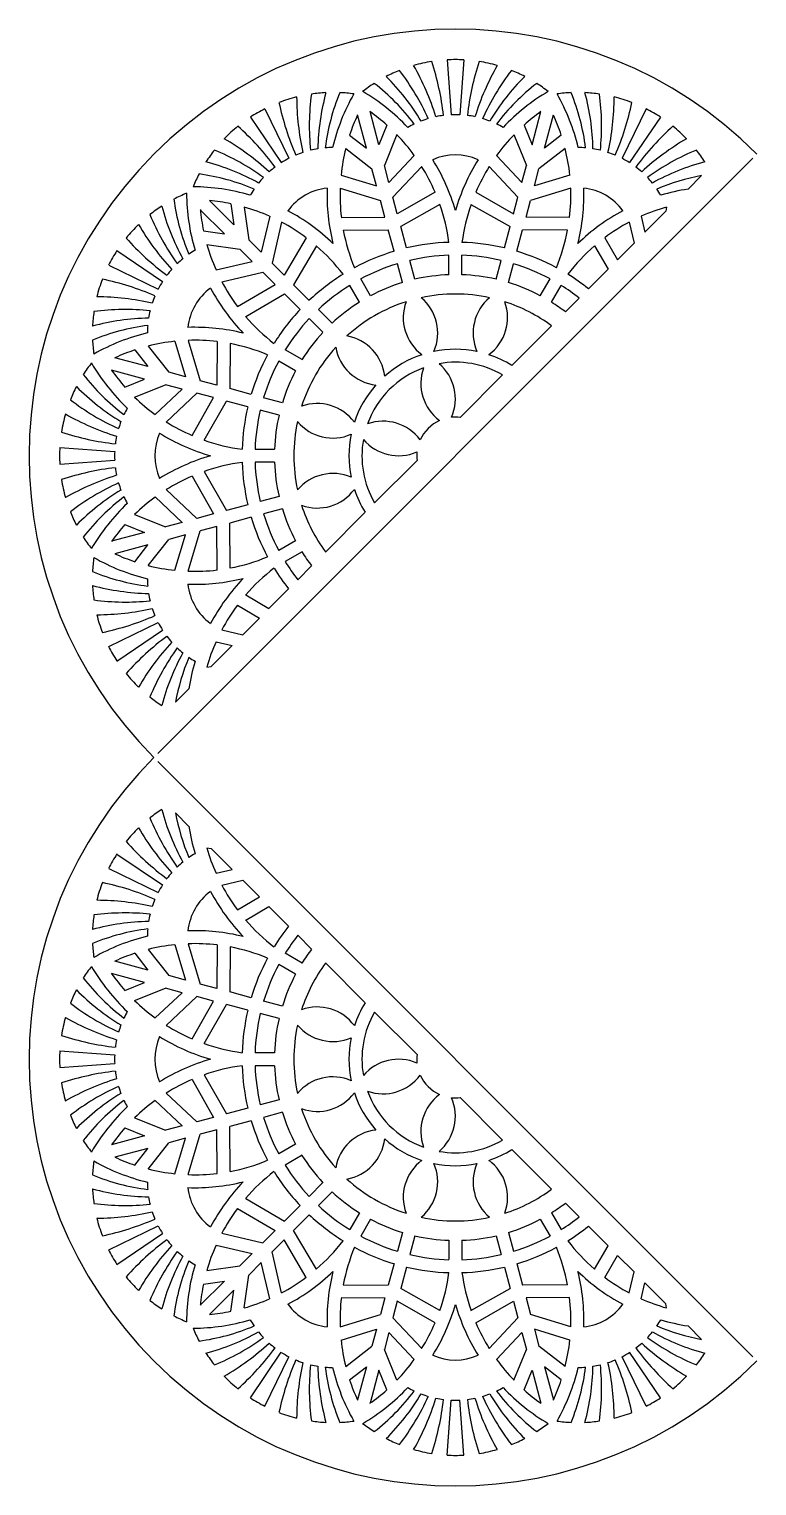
# Model space of a CAD drawing. Extents: x 62 to 305, y -4 to 240.
# Drawn here: x 61.6 to 183.5, y -3.6 to 240 of the extents above; entities that cross this region are included whole.
import ezdxf

# ---------------------------------------------------------------- set-up
doc = ezdxf.new("R2010")
doc.units = 0
doc.layers.get('0').update_dxf_attribs({"linetype": 'CONTINUOUS'})

msp = doc.modelspace()

# ---------------------------------------------------------------- linework, layer by layer
for p, q in [((131.6, 234.85), (132.27, 225.66)), ((134.39, 234.85), (133.73, 225.66)), ((101.1, 226.67), (105.11, 218.39)), ((164.9, 226.67), (160.88, 218.39)), ((98.68, 225.28), (103.85, 217.66)), ((118.09, 220.09), (116.61, 225.63)), ((120.18, 220.65), (118.7, 226.19)), ((145.82, 220.65), (147.3, 226.19)), ((147.91, 220.09), (149.39, 225.63)), ((167.32, 225.28), (162.15, 217.66)), ((115.29, 222.28), (118.09, 220.09)), ((121.52, 223.95), (120.18, 220.65)), ((123.2, 222.34), (121.11, 217.18)), ((142.8, 222.34), (144.89, 217.18)), ((144.48, 223.95), (145.82, 220.65)), ((150.71, 222.28), (147.91, 220.09)), ((114.64, 220.04), (119.02, 216.62)), ((151.36, 220.04), (146.98, 216.62)), ((83.21, 118.84), (182.78, 218.41)), ((121.87, 214.35), (121.11, 217.18)), ((126.1, 218.87), (121.87, 214.35)), ((127.35, 217.03), (122.53, 211.89)), ((138.65, 217.03), (143.47, 211.89)), ((139.89, 218.87), (144.13, 214.35)), ((144.13, 214.35), (144.89, 217.18)), ((113.85, 215.59), (119.78, 213.79)), ((119.78, 213.79), (119.02, 216.62)), ((146.22, 213.79), (146.98, 216.62)), ((152.15, 215.59), (146.22, 213.79)), ((171.95, 213.23), (174.21, 215.49)), ((113.69, 213.38), (120.44, 211.33)), ((129.6, 212.72), (123.27, 209.12)), ((136.4, 212.72), (142.73, 209.12)), ((152.3, 213.38), (145.56, 211.33)), ((94.36, 205.74), (90.3, 209.79)), ((95.89, 207.27), (91.83, 211.32)), ((95.39, 210.79), (95.89, 207.27)), ((97.66, 210.24), (98.43, 204.73)), ((121.18, 208.56), (120.44, 211.33)), ((123.27, 209.12), (122.53, 211.89)), ((130.4, 210.68), (123.85, 206.96)), ((135.6, 210.68), (142.15, 206.96)), ((142.73, 209.12), (143.47, 211.89)), ((144.82, 208.56), (145.56, 211.33)), ((164.72, 206.01), (168.24, 209.53)), ((168.34, 210.24), (168.24, 209.53)), ((101.91, 208.7), (100.5, 202.66)), ((103.9, 207.72), (102.3, 200.86)), ((113.9, 208.51), (121.18, 208.56)), ((152.1, 208.51), (144.82, 208.56)), ((162.1, 207.72), (162.92, 204.2)), ((164.09, 208.7), (164.72, 206.01)), ((90.83, 206.23), (94.36, 205.74)), ((100.5, 202.66), (98.43, 204.73)), ((108.02, 205.11), (104.33, 198.83)), ((114.23, 206.35), (121.76, 206.4)), ((122.72, 202.83), (121.76, 206.4)), ((124.81, 203.39), (123.85, 206.96)), ((141.19, 203.39), (142.15, 206.96)), ((143.28, 202.83), (144.24, 206.4)), ((151.77, 206.35), (144.24, 206.4)), ((157.98, 205.11), (160.14, 201.43)), ((76.35, 202.95), (83.97, 197.78)), ((91.39, 203.97), (96.9, 203.2)), ((98.97, 201.13), (96.9, 203.2)), ((109.72, 203.74), (105.91, 197.25)), ((156.28, 203.74), (158.56, 199.85)), ((160.14, 201.43), (162.92, 204.2)), ((74.96, 200.53), (83.24, 196.52)), ((92.93, 199.72), (98.97, 201.13)), ((104.33, 198.83), (102.3, 200.86)), ((124.12, 197.6), (123.28, 200.74)), ((126.21, 198.16), (125.37, 201.3)), ((131.92, 198.91), (131.92, 202.16)), ((134.08, 198.91), (134.08, 202.16)), ((139.79, 198.16), (140.63, 201.3)), ((141.88, 197.6), (142.72, 200.74)), ((155.26, 196.55), (158.56, 199.85)), ((93.91, 197.73), (100.77, 199.33)), ((102.8, 197.3), (100.77, 199.33)), ((118.8, 195.39), (117.17, 198.21)), ((147.2, 195.39), (148.83, 198.21)), ((96.52, 193.61), (102.8, 197.3)), ((97.89, 191.91), (104.38, 195.72)), ((106.99, 193.1), (104.38, 195.72)), ((108.53, 194.63), (105.91, 197.25)), ((116.92, 194.31), (115.3, 197.13)), ((149.08, 194.31), (150.7, 197.13)), ((151.41, 192.7), (153.72, 195.01)), ((112.35, 190.81), (110.06, 193.1)), ((110.82, 189.28), (108.53, 191.57)), ((142.45, 183.73), (149.09, 190.38)), ((86.04, 187.78), (87.84, 181.85)), ((88.25, 187.94), (90.3, 181.19)), ((93.12, 187.73), (93.07, 180.45)), ((79.35, 186.34), (81.54, 183.54)), ((81.59, 186.99), (85.01, 182.61)), ((95.28, 187.4), (95.23, 179.87)), ((107.32, 184.71), (104.5, 186.33)), ((80.98, 181.45), (75.44, 182.93)), ((81.54, 183.54), (76, 185.02)), ((106.23, 182.83), (103.42, 184.46)), ((77.68, 180.11), (80.98, 181.45)), ((79.29, 178.43), (84.45, 180.52)), ((87.28, 179.76), (84.45, 180.52)), ((87.84, 181.85), (85.01, 182.61)), ((93.07, 180.45), (90.3, 181.19)), ((133.77, 175.05), (140.87, 182.16)), ((82.75, 175.52), (87.28, 179.76)), ((84.6, 174.28), (89.74, 179.1)), ((88.91, 172.03), (92.51, 178.36)), ((92.51, 178.36), (89.74, 179.1)), ((98.8, 178.91), (95.23, 179.87)), ((104.03, 177.51), (100.89, 178.35)), ((90.95, 171.23), (94.67, 177.78)), ((98.24, 176.82), (94.67, 177.78)), ((103.47, 175.42), (100.33, 176.26)), ((66.78, 170.03), (75.97, 169.36)), ((102.72, 169.71), (99.47, 169.71)), ((66.78, 167.23), (75.97, 167.9)), ((90.95, 166.03), (94.67, 159.48)), ((102.72, 167.55), (99.47, 167.55)), ((119.47, 160.76), (126.58, 167.86)), ((88.91, 165.23), (92.51, 158.9)), ((82.75, 161.74), (87.28, 157.5)), ((84.6, 162.98), (89.74, 158.16)), ((103.47, 161.84), (100.33, 161)), ((79.29, 158.83), (84.45, 156.74)), ((92.51, 158.9), (89.74, 158.16)), ((98.24, 160.44), (94.67, 159.48)), ((104.03, 159.75), (100.89, 158.91)), ((111.25, 152.54), (117.89, 159.18)), ((77.68, 157.15), (80.98, 155.81)), ((87.28, 157.5), (84.45, 156.74)), ((88.25, 149.32), (90.3, 156.07)), ((93.07, 156.81), (90.3, 156.07)), ((93.12, 149.53), (93.07, 156.81)), ((98.8, 158.35), (95.23, 157.39)), ((95.28, 149.86), (95.23, 157.39)), ((80.98, 155.81), (75.44, 154.33)), ((81.54, 153.72), (76, 152.24)), ((79.35, 150.92), (81.54, 153.72)), ((81.59, 150.27), (85.01, 154.65)), ((87.84, 155.41), (85.01, 154.65)), ((86.04, 149.48), (87.84, 155.41)), ((106.23, 154.43), (103.42, 152.8)), ((107.32, 152.55), (104.5, 150.93)), ((106.62, 147.91), (108.93, 150.22)), ((101.78, 143.07), (105.08, 146.37)), ((97.89, 145.35), (101.78, 143.07)), ((96.52, 143.65), (100.2, 141.49)), ((97.43, 138.71), (100.2, 141.49)), ((74.96, 136.73), (83.24, 140.74)), ((76.35, 134.31), (83.97, 139.48)), ((93.91, 139.53), (97.43, 138.71)), ((92.1, 133.39), (95.62, 136.91)), ((92.93, 137.54), (95.62, 136.91)), ((91.39, 133.29), (92.1, 133.39)), ((86.13, 127.42), (88.4, 129.68)), ((83.21, 117.5), (182.78, 17.93)), ((86.13, 108.92), (88.4, 106.66)), ((91.39, 103.06), (92.1, 102.96)), ((92.1, 102.96), (95.62, 99.43)), ((76.35, 102.03), (83.97, 96.86)), ((74.96, 99.61), (83.24, 95.6)), ((92.93, 98.81), (95.62, 99.43)), ((93.91, 96.81), (97.43, 97.63)), ((97.43, 97.63), (100.2, 94.86)), ((96.52, 92.7), (100.2, 94.86)), ((97.89, 90.99), (101.78, 93.28)), ((101.78, 93.28), (105.08, 89.98)), ((106.62, 88.44), (108.93, 86.12)), ((79.35, 85.43), (81.54, 82.62)), ((81.59, 86.08), (85.01, 81.69)), ((86.04, 86.87), (87.84, 80.94)), ((88.25, 87.02), (90.3, 80.28)), ((93.12, 86.82), (93.07, 79.53)), ((95.28, 86.48), (95.23, 78.96)), ((107.32, 83.79), (104.5, 85.42)), ((81.54, 82.62), (76, 84.11)), ((106.23, 81.92), (103.42, 83.54)), ((111.25, 83.81), (117.89, 77.16)), ((80.98, 80.53), (75.44, 82.02)), ((77.68, 79.2), (80.98, 80.53)), ((87.84, 80.94), (85.01, 81.69)), ((79.29, 77.52), (84.45, 79.6)), ((82.75, 74.61), (87.28, 78.84)), ((87.28, 78.84), (84.45, 79.6)), ((84.6, 73.37), (89.74, 78.19)), ((92.51, 77.44), (89.74, 78.19)), ((93.07, 79.53), (90.3, 80.28)), ((98.8, 78), (95.23, 78.96)), ((88.91, 71.11), (92.51, 77.44)), ((90.95, 70.32), (94.67, 76.86)), ((98.24, 75.91), (94.67, 76.86)), ((104.03, 76.6), (100.89, 77.44)), ((119.47, 75.59), (126.58, 68.48)), ((103.47, 74.51), (100.33, 75.35)), ((66.78, 69.11), (75.97, 68.44)), ((102.72, 68.8), (99.47, 68.8)), ((66.78, 66.32), (75.97, 66.99)), ((102.72, 66.63), (99.47, 66.63)), ((88.91, 64.32), (92.51, 57.99)), ((90.95, 65.11), (94.67, 58.56)), ((84.6, 62.06), (89.74, 57.24)), ((103.47, 60.92), (100.33, 60.08)), ((133.77, 61.29), (140.87, 54.19)), ((82.75, 60.82), (87.28, 56.58)), ((98.24, 59.52), (94.67, 58.56)), ((104.03, 58.83), (100.89, 57.99)), ((77.68, 56.23), (80.98, 54.9)), ((79.29, 57.91), (84.45, 55.82)), ((87.28, 56.58), (84.45, 55.82)), ((92.51, 57.99), (89.74, 57.24)), ((98.8, 57.43), (95.23, 56.47)), ((95.28, 48.95), (95.23, 56.47)), ((80.98, 54.9), (75.44, 53.41)), ((81.59, 49.35), (85.01, 53.73)), ((87.84, 54.49), (85.01, 53.73)), ((86.04, 48.56), (87.84, 54.49)), ((88.25, 48.41), (90.3, 55.15)), ((93.07, 55.89), (90.3, 55.15)), ((93.12, 48.61), (93.07, 55.89)), ((81.54, 52.8), (76, 51.32)), ((79.35, 50), (81.54, 52.8)), ((106.23, 53.51), (103.42, 51.89)), ((107.32, 51.64), (104.5, 50.01)), ((142.45, 52.61), (149.09, 45.97)), ((110.82, 47.07), (108.53, 44.77)), ((97.89, 44.44), (104.38, 40.62)), ((112.35, 45.54), (110.06, 43.24)), ((96.52, 42.73), (102.8, 39.04)), ((106.99, 43.24), (104.38, 40.62)), ((108.53, 41.71), (105.91, 39.09)), ((116.92, 42.03), (115.3, 39.22)), ((149.08, 42.03), (150.7, 39.22)), ((151.41, 43.65), (153.72, 41.33)), ((74.96, 35.81), (83.24, 39.83)), ((102.8, 39.04), (100.77, 37.02)), ((109.72, 32.6), (105.91, 39.09)), ((118.8, 40.95), (117.17, 38.14)), ((147.2, 40.95), (148.83, 38.14)), ((155.26, 39.79), (158.56, 36.49)), ((76.35, 33.4), (83.97, 38.57)), ((92.93, 36.62), (98.97, 35.22)), ((93.91, 38.62), (100.77, 37.02)), ((104.33, 37.51), (102.3, 35.49)), ((108.02, 31.23), (104.33, 37.51)), ((124.12, 38.75), (123.28, 35.61)), ((126.21, 38.19), (125.37, 35.05)), ((131.92, 37.43), (131.92, 34.19)), ((134.08, 37.43), (134.08, 34.19)), ((139.79, 38.19), (140.63, 35.05)), ((141.88, 38.75), (142.72, 35.61)), ((98.97, 35.22), (96.9, 33.14)), ((103.9, 28.62), (102.3, 35.49)), ((156.28, 32.6), (158.56, 36.49)), ((157.98, 31.23), (160.14, 34.91)), ((160.14, 34.91), (162.92, 32.14)), ((91.39, 32.37), (96.9, 33.14)), ((100.5, 33.69), (98.43, 31.61)), ((101.91, 27.65), (100.5, 33.69)), ((122.72, 33.52), (121.76, 29.94)), ((124.81, 32.96), (123.85, 29.38)), ((141.19, 32.96), (142.15, 29.38)), ((143.28, 33.52), (144.24, 29.94)), ((162.1, 28.62), (162.92, 32.14)), ((94.36, 30.6), (90.3, 26.55)), ((90.83, 30.11), (94.36, 30.6)), ((97.66, 26.11), (98.43, 31.61)), ((114.23, 30), (121.76, 29.94)), ((130.4, 25.67), (123.85, 29.38)), ((135.6, 25.67), (142.15, 29.38)), ((151.77, 30), (144.24, 29.94)), ((164.09, 27.65), (164.72, 30.34)), ((164.72, 30.34), (168.24, 26.81)), ((95.89, 29.07), (91.83, 25.02)), ((95.39, 25.55), (95.89, 29.07)), ((113.9, 27.84), (121.18, 27.78)), ((121.18, 27.78), (120.44, 25.02)), ((123.27, 27.22), (122.53, 24.46)), ((129.6, 23.63), (123.27, 27.22)), ((136.4, 23.63), (142.73, 27.22)), ((142.73, 27.22), (143.47, 24.46)), ((152.1, 27.84), (144.82, 27.78)), ((144.82, 27.78), (145.56, 25.02)), ((168.34, 26.11), (168.24, 26.81)), ((113.69, 22.97), (120.44, 25.02)), ((127.35, 19.31), (122.53, 24.46)), ((138.65, 19.31), (143.47, 24.46)), ((152.3, 22.97), (145.56, 25.02)), ((113.85, 20.75), (119.78, 22.55)), ((119.78, 22.55), (119.02, 19.72)), ((121.87, 21.99), (121.11, 19.16)), ((126.1, 17.47), (121.87, 21.99)), ((139.89, 17.47), (144.13, 21.99)), ((144.13, 21.99), (144.89, 19.16)), ((152.15, 20.75), (146.22, 22.55)), ((146.22, 22.55), (146.98, 19.72)), ((171.95, 23.11), (174.21, 20.85)), ((114.64, 16.3), (119.02, 19.72)), ((151.36, 16.3), (146.98, 19.72)), ((98.68, 11.07), (103.85, 18.69)), ((101.1, 9.67), (105.11, 17.96)), ((123.2, 14.01), (121.11, 19.16)), ((142.8, 14.01), (144.89, 19.16)), ((164.9, 9.67), (160.88, 17.96)), ((167.32, 11.07), (162.15, 18.69)), ((115.29, 14.07), (118.09, 16.25)), ((118.09, 16.25), (116.61, 10.72)), ((120.18, 15.69), (118.7, 10.16)), ((121.52, 12.4), (120.18, 15.69)), ((144.48, 12.4), (145.82, 15.69)), ((145.82, 15.69), (147.3, 10.16)), ((147.91, 16.25), (149.39, 10.72)), ((150.71, 14.07), (147.91, 16.25)), ((131.6, 1.5), (132.27, 10.68)), ((134.39, 1.5), (133.73, 10.68))]:
    msp.add_line(p, q)
for centre, radius, start, end in [((133, 168.63), 71.36, 45, 225), ((133, 209.64), 25.25, 99.0513, 106.0723), ((88.76, 212.57), 42.92, 17.3117, 29.7936), ((85.67, 220.37), 45.63, 6.5283, 18.1391), ((133, 209.64), 25.25, 86.832, 93.168), ((180.33, 220.37), 45.63, 161.8609, 173.4717), ((177.24, 212.57), 42.92, 150.2064, 162.6883), ((133, 209.64), 25.25, 73.9277, 80.9487), ((133, 209.64), 25.25, 111.7816, 117.3261), ((94.38, 204.82), 38.38, 31.0474, 45.2272), ((91.38, 208.34), 40.65, 24.2227, 37.4914), ((174.62, 208.34), 40.65, 142.5086, 155.7773), ((171.62, 204.82), 38.38, 134.7728, 148.9526), ((133, 209.64), 25.25, 62.6739, 68.2184), ((149.19, 223.83), 40.65, 172.5086, 185.7773), ((112.5, 204.14), 25.25, 92.6739, 98.2184), ((148.35, 219.28), 38.38, 164.7728, 178.9526), ((147.14, 215.63), 36.21, 157.7152, 172.8619), ((145.56, 212.27), 34.05, 150.2872, 166.5627), ((112.5, 204.14), 25.25, 82.0494, 87.4136), ((133, 209.64), 25.25, 122.5864, 127.9506), ((100.3, 200.15), 34.05, 43.4373, 59.7128), ((97.25, 202.26), 36.21, 37.1381, 52.2848), ((168.75, 202.26), 36.21, 127.7152, 142.8619), ((165.7, 200.15), 34.05, 120.2872, 136.5627), ((133, 209.64), 25.25, 52.0494, 57.4136), ((153.5, 204.14), 25.25, 92.5864, 97.9506), ((120.44, 212.27), 34.05, 13.4373, 29.7128), ((118.86, 215.63), 36.21, 7.1381, 22.2848), ((117.65, 219.28), 38.38, 1.0474, 15.2272), ((153.5, 204.14), 25.25, 81.7816, 87.3261), ((116.81, 223.83), 40.65, 354.2227, 7.4914), ((112.5, 204.14), 25.25, 116.832, 123.168), ((112.5, 204.14), 25.25, 103.9277, 110.9487), ((148.12, 237.1), 45.63, 191.8609, 203.4717), ((149.34, 228.8), 42.92, 180.2064, 192.6883), ((116.66, 228.8), 42.92, 347.3117, 359.7936), ((153.5, 204.14), 25.25, 69.0513, 76.0723), ((117.88, 237.1), 45.63, 336.5283, 348.1391), ((153.5, 204.14), 25.25, 56.832, 63.168), ((145.56, 212.27), 31.88, 155.2373, 161.7093), ((100.3, 200.15), 31.88, 48.2907, 54.7627), ((133, 209.64), 16.04, 106.4821, 110.9659), ((133, 209.64), 16.04, 97.1632, 101.7286), ((133, 209.64), 16.04, 87.3982, 92.6018), ((133, 209.64), 16.04, 78.2714, 82.8368), ((133, 209.64), 16.04, 69.0341, 73.5179), ((165.7, 200.15), 31.88, 125.2373, 131.7093), ((120.44, 212.27), 31.88, 18.2907, 24.7627), ((112.5, 204.14), 25.25, 129.0513, 136.0723), ((66.14, 189.77), 45.63, 36.5283, 48.1391), ((100.3, 200.15), 31.88, 35.9728, 44.1025), ((133, 209.64), 16.04, 115.4062, 119.8129), ((133, 209.64), 16.04, 60.1871, 64.5938), ((165.7, 200.15), 31.88, 135.8975, 144.0272), ((199.86, 189.77), 45.63, 131.8609, 143.4717), ((153.5, 204.14), 25.25, 43.9277, 50.9487), ((112.5, 204.14), 25.25, 141.7816, 147.3261), ((77.1, 182.21), 40.65, 54.2227, 67.4914), ((72.72, 184.57), 42.92, 47.3117, 59.7936), ((112.5, 204.14), 16.04, 108.2714, 112.8368), ((112.5, 204.14), 16.04, 99.0341, 103.5179), ((112.5, 204.14), 16.04, 90.1871, 94.5938), ((145.56, 212.27), 31.88, 165.8975, 174.0272), ((120.44, 212.27), 31.88, 5.9728, 14.1025), ((153.5, 204.14), 16.04, 85.4062, 89.8129), ((153.5, 204.14), 16.04, 76.4821, 80.9659), ((153.5, 204.14), 16.04, 67.1632, 71.7286), ((193.28, 184.57), 42.92, 120.2064, 132.6883), ((188.9, 182.21), 40.65, 112.5086, 125.7773), ((153.5, 204.14), 25.25, 32.6739, 38.2184), ((81.46, 180.67), 38.38, 61.0474, 75.2272), ((112.5, 204.14), 16.04, 127.1632, 131.7286), ((112.5, 204.14), 16.04, 117.3982, 122.6018), ((100.3, 200.15), 31.88, 23.2177, 31.9819), ((133, 209.64), 9.31, 65.9549, 114.0451), ((100.3, 200.15), 34.05, 16.1884, 31.9019), ((165.7, 200.15), 34.05, 148.0981, 163.8116), ((165.7, 200.15), 31.88, 148.0181, 156.7823), ((153.5, 204.14), 16.04, 57.3982, 62.6018), ((153.5, 204.14), 16.04, 48.2714, 52.8368), ((184.54, 180.67), 38.38, 104.7728, 118.9526), ((112.5, 204.14), 25.25, 152.5864, 157.9506), ((85.22, 179.88), 36.21, 67.1381, 82.2848), ((112.5, 204.14), 16.04, 136.4821, 140.9659), ((153.5, 204.14), 16.04, 39.0341, 43.5179), ((180.78, 179.88), 36.21, 100.4518, 112.8619), ((97.48, 189.13), 25.25, 112.0494, 117.4136), ((122.05, 212.71), 34.05, 180.2872, 196.5627), ((88.92, 179.57), 34.05, 73.4373, 89.7128), ((112.5, 204.14), 16.04, 145.4062, 149.8129), ((112.5, 204.14), 9.31, 95.9549, 144.0451), ((145.56, 212.27), 34.05, 178.0981, 193.8116), ((145.56, 212.27), 31.88, 178.0181, 186.7823), ((120.44, 212.27), 31.88, 353.2177, 1.9819), ((120.44, 212.27), 34.05, 346.1884, 1.9019), ((153.5, 204.14), 9.31, 35.9549, 84.0451), ((153.5, 204.14), 16.04, 30.1871, 34.5938), ((177.07, 179.57), 34.05, 98.6622, 106.5627), ((97.48, 189.13), 25.25, 122.6739, 128.2184), ((120.96, 220.17), 38.38, 194.7728, 208.9526), ((121.75, 216.41), 36.21, 187.7152, 202.8619), ((122.05, 212.71), 31.88, 185.2373, 191.7093), ((88.92, 179.57), 31.88, 78.2907, 84.7627), ((88.92, 179.57), 31.88, 65.9728, 74.1025), ((88.92, 179.57), 34.05, 46.1884, 61.9019), ((100.3, 200.15), 31.88, 7.5286, 19.2863), ((165.7, 200.15), 31.88, 160.7137, 172.4714), ((177.07, 179.57), 34.05, 118.0981, 133.8116), ((177.07, 179.57), 31.88, 105.8975, 114.0272), ((97.48, 189.13), 25.25, 133.9277, 140.9487), ((117.06, 228.91), 42.92, 210.2064, 222.6883), ((119.42, 224.53), 40.65, 202.5086, 215.7773), ((88.92, 179.57), 31.88, 53.2177, 61.9819), ((177.07, 179.57), 31.88, 118.0181, 126.7823), ((111.86, 235.49), 45.63, 221.8609, 233.4717), ((145.56, 212.27), 31.88, 190.7137, 202.4714), ((120.44, 212.27), 31.88, 337.5286, 349.2863), ((97.48, 189.13), 25.25, 146.832, 153.168), ((97.48, 189.13), 16.04, 120.1871, 124.5938), ((122.05, 212.71), 31.88, 195.8975, 204.0272), ((88.92, 179.57), 31.88, 37.5286, 49.2863), ((133, 168.63), 35.71, 106.7365, 118.2523), ((133, 168.63), 35.71, 91.7477, 103.2635), ((133, 168.63), 35.71, 76.7365, 88.2523), ((133, 168.63), 35.71, 61.7477, 73.2635), ((177.07, 179.57), 31.88, 130.7137, 142.4714), ((97.48, 189.13), 16.04, 138.2714, 142.8368), ((97.48, 189.13), 16.04, 129.0341, 133.5179), ((133, 168.63), 33.55, 106.8486, 118.1514), ((133, 168.63), 33.55, 91.8486, 103.1514), ((133, 168.63), 33.55, 76.8486, 88.1514), ((133, 168.63), 33.55, 61.8486, 73.1514), ((97.48, 189.13), 25.25, 159.0513, 166.0723), ((64.53, 153.51), 45.63, 66.5283, 78.1391), ((97.48, 189.13), 16.04, 147.3982, 152.6018), ((122.05, 212.71), 31.88, 208.0181, 216.7823), ((133, 168.63), 35.71, 121.7477, 133.2635), ((133, 168.63), 30.3, 107.0467, 117.9533), ((133, 168.63), 30.3, 92.0467, 102.9533), ((133, 168.63), 30.3, 77.0467, 87.9533), ((133, 168.63), 30.3, 62.0467, 72.9533), ((133, 168.63), 35.71, 51.4314, 58.2523), ((72.83, 152.29), 42.92, 77.3117, 89.7936), ((97.48, 189.13), 16.04, 157.1632, 161.7286), ((97.48, 189.13), 9.31, 125.9549, 174.0451), ((122.05, 212.71), 34.05, 208.0981, 223.8116), ((133, 168.63), 33.55, 121.8486, 133.1514), ((133, 168.63), 27.05, 77.8036, 102.1964), ((122.32, 189.16), 7.72, 336.5179, 50.0061), ((143.68, 189.16), 7.72, 129.9939, 203.4821), ((133, 168.63), 33.55, 51.8483, 58.1514), ((97.48, 189.13), 25.25, 171.7816, 177.3261), ((77.8, 152.44), 40.65, 84.2227, 97.4914), ((97.48, 189.13), 16.04, 166.4821, 170.9659), ((133, 168.63), 35.71, 136.7365, 148.2523), ((133, 168.63), 30.3, 122.0467, 132.9533), ((133, 168.63), 27.05, 107.8036, 132.1964), ((131.98, 191.75), 7.72, 159.9939, 233.4821), ((134.01, 191.75), 7.72, 306.5179, 20.0061), ((133, 168.63), 27.05, 53.5028, 72.1964), ((133, 168.63), 30.3, 52.5861, 57.9533), ((86, 154.49), 36.21, 97.1381, 112.2848), ((82.34, 153.28), 38.38, 91.0474, 105.2272), ((97.48, 189.13), 16.04, 175.4062, 179.8129), ((89.36, 156.07), 34.05, 76.1884, 91.9019), ((122.05, 212.71), 31.88, 220.7137, 232.4714), ((133, 168.63), 33.55, 136.8486, 148.1514), ((97.48, 189.13), 25.25, 182.5864, 187.9506), ((89.36, 156.07), 34.05, 103.4373, 119.7128), ((89.36, 156.07), 31.88, 95.9728, 104.1025), ((89.36, 156.07), 31.88, 83.2177, 91.9819), ((133, 168.63), 30.3, 137.0467, 147.9533), ((113.49, 181.07), 7.72, 6.5179, 80.0061), ((89.36, 156.07), 31.88, 108.2907, 114.7627), ((89.36, 156.07), 31.88, 67.5286, 79.2863), ((133, 168.63), 35.71, 151.7477, 163.2635), ((133, 168.63), 27.05, 137.8036, 162.1964), ((120.56, 188.14), 7.72, 189.9939, 263.4821), ((133, 168.63), 17.82, 108.3562, 131.6438), ((133, 168.63), 17.82, 78.3562, 101.6438), ((133, 168.63), 17.82, 57.9742, 71.6438), ((91.99, 168.63), 25.25, 142.0494, 147.4136), ((101.48, 201.33), 34.05, 210.2872, 226.5627), ((101.48, 201.33), 31.88, 215.2373, 221.7093), ((133, 168.63), 33.55, 151.8486, 163.1514), ((133, 168.63), 30.3, 152.0467, 162.9533), ((133, 168.63), 15.65, 109.914, 160.086), ((134.93, 180.73), 7.72, 160.2215, 233.4821), ((133, 168.63), 15.65, 59.8066, 100.086), ((125.27, 178.14), 7.72, 336.5179, 49.7785), ((99.36, 204.38), 36.21, 217.7152, 232.8619), ((133, 168.63), 17.82, 138.3562, 161.6438), ((91.99, 168.63), 25.25, 152.6739, 158.2184), ((93.29, 210.25), 40.65, 232.5086, 245.7773), ((96.8, 207.25), 38.38, 224.7728, 238.9526), ((101.48, 201.33), 31.88, 225.8975, 234.0272), ((91.99, 168.63), 25.25, 163.9277, 170.9487), ((89.06, 212.87), 42.92, 240.2064, 252.6883), ((91.99, 168.63), 16.04, 150.1871, 154.5938), ((133, 168.63), 35.71, 166.7365, 178.2523), ((133, 168.63), 33.55, 166.8486, 178.1514), ((133, 168.63), 30.3, 167.0467, 177.9533), ((109.88, 169.65), 7.72, 36.5179, 110.0061), ((91.99, 168.63), 16.04, 159.0341, 163.5179), ((101.48, 201.33), 31.88, 238.0181, 246.7823), ((133, 168.63), 27.05, 167.8036, 192.1964), ((112.47, 179.31), 7.72, 219.9939, 293.4821), ((120.9, 166.69), 7.72, 36.5179, 109.7785), ((133, 168.63), 6.47, 114.2777, 155.7223), ((133, 168.63), 6.47, 83.1905, 95.7223), ((81.26, 215.96), 45.63, 251.8609, 263.4717), ((91.99, 168.63), 16.04, 168.2714, 172.8368), ((91.99, 168.63), 9.31, 155.9549, 204.0451), ((101.48, 201.33), 34.05, 238.0981, 253.8116), ((101.48, 201.33), 31.88, 250.7137, 262.4714), ((133, 168.63), 17.82, 168.3562, 191.6438), ((133, 168.63), 15.65, 169.914, 210.1934), ((123.49, 176.36), 7.72, 220.2215, 293.4821), ((91.99, 168.63), 25.25, 176.832, 183.168), ((91.99, 168.63), 16.04, 177.3982, 182.6018), ((101.48, 135.93), 34.05, 106.1884, 121.9019), ((133, 168.63), 6.47, 174.2777, 186.8095), ((81.26, 121.3), 45.63, 96.5283, 108.1391), ((91.99, 168.63), 16.04, 187.1632, 191.7286), ((101.48, 135.93), 31.88, 97.5286, 109.2863), ((133, 168.63), 35.71, 181.7477, 193.2635), ((133, 168.63), 33.55, 181.8486, 193.1514), ((133, 168.63), 30.3, 182.0467, 192.9533), ((112.47, 157.95), 7.72, 66.5179, 140.0061), ((91.99, 168.63), 25.25, 189.0513, 196.0723), ((89.06, 124.39), 42.92, 107.3117, 119.7936), ((93.29, 127.01), 40.65, 114.2227, 127.4914), ((91.99, 168.63), 16.04, 196.4821, 200.9659), ((101.48, 135.93), 31.88, 113.2177, 121.9819), ((96.8, 130.01), 38.38, 121.0474, 135.2272), ((99.36, 132.88), 36.21, 127.1381, 142.2848), ((91.99, 168.63), 16.04, 205.4062, 209.8129), ((101.48, 135.93), 31.88, 125.9728, 134.1025), ((109.88, 167.61), 7.72, 249.9939, 323.4821), ((133, 168.63), 17.82, 198.3562, 212.0258), ((91.99, 168.63), 25.25, 201.7816, 207.3261), ((101.48, 135.93), 34.05, 133.4373, 149.7128), ((133, 168.63), 33.55, 196.8486, 208.1514), ((133, 168.63), 30.3, 197.0467, 207.9533), ((133, 168.63), 27.05, 197.8036, 216.4972), ((101.48, 135.93), 31.88, 138.2907, 144.7627), ((133, 168.63), 35.71, 196.7365, 208.2523), ((91.99, 168.63), 25.25, 212.5864, 217.9506), ((97.48, 148.13), 25.25, 172.0494, 177.4136), ((89.36, 181.19), 34.05, 240.2872, 256.5627), ((89.36, 181.19), 31.88, 245.2373, 251.7093), ((89.36, 181.19), 31.88, 280.7137, 292.4714), ((133, 168.63), 30.3, 212.0467, 217.4139), ((86, 182.77), 36.21, 247.7152, 262.8619), ((89.36, 181.19), 31.88, 255.8975, 264.0272), ((89.36, 181.19), 31.88, 268.0181, 276.7823), ((122.05, 124.55), 31.88, 127.5286, 139.2863), ((133, 168.63), 35.71, 211.7477, 218.5686), ((133, 168.63), 33.55, 211.8486, 218.1517), ((82.34, 183.98), 38.38, 254.7728, 268.9526), ((97.48, 148.13), 25.25, 182.6739, 188.2184), ((97.48, 148.13), 16.04, 180.1871, 184.5938), ((89.36, 181.19), 34.05, 268.0981, 283.8116), ((97.48, 148.13), 9.31, 185.9549, 234.0451), ((122.05, 124.55), 34.05, 136.1884, 151.9019), ((77.8, 184.82), 40.65, 262.5086, 275.7773), ((97.48, 148.13), 16.04, 189.0341, 193.5179), ((72.83, 184.97), 42.92, 270.2064, 282.6883), ((97.48, 148.13), 25.25, 193.9277, 200.9487), ((64.53, 183.75), 45.63, 281.8609, 293.4717), ((97.48, 148.13), 16.04, 198.2714, 202.8368), ((122.05, 124.55), 31.88, 143.2177, 151.9819), ((97.48, 148.13), 16.04, 207.3982, 212.6018), ((97.48, 148.13), 25.25, 206.832, 213.168), ((111.86, 101.77), 45.63, 126.5283, 138.1391), ((117.06, 108.35), 42.92, 137.3117, 149.7936), ((119.42, 112.73), 40.65, 144.2227, 157.4914), ((97.48, 148.13), 16.04, 217.1632, 221.7286), ((97.48, 148.13), 16.04, 226.4821, 230.9659), ((122.05, 124.55), 31.88, 155.9728, 164.1025), ((120.96, 117.09), 38.38, 151.0474, 165.2272), ((121.75, 120.85), 36.21, 157.1381, 169.5482), ((97.48, 148.13), 16.04, 235.4062, 239.8129), ((122.05, 124.55), 34.05, 163.4373, 171.3378), ((97.48, 148.13), 25.25, 219.0513, 226.0723), ((97.48, 148.13), 25.25, 231.7816, 237.3261), ((133, 67.71), 71.36, 135, 315), ((97.48, 88.22), 25.25, 122.6739, 128.2184), ((119.42, 123.62), 40.65, 202.5086, 215.7773), ((120.96, 119.26), 38.38, 194.7728, 208.9526), ((121.75, 115.49), 36.21, 190.4518, 202.8619), ((97.48, 88.22), 25.25, 133.9277, 140.9487), ((117.06, 128), 42.92, 210.2064, 222.6883), ((122.05, 111.79), 34.05, 188.6622, 196.5627), ((111.86, 134.57), 45.63, 221.8609, 233.4717), ((122.05, 111.79), 31.88, 195.8975, 204.0272), ((97.48, 88.22), 25.25, 146.832, 153.168), ((97.48, 88.22), 16.04, 129.0341, 133.5179), ((97.48, 88.22), 16.04, 120.1871, 124.5938), ((97.48, 88.22), 16.04, 138.2714, 142.8368), ((97.48, 88.22), 25.25, 159.0513, 166.0723), ((64.53, 52.59), 45.63, 66.5283, 78.1391), ((97.48, 88.22), 16.04, 147.3982, 152.6018), ((97.48, 88.22), 9.31, 125.9549, 174.0451), ((122.05, 111.79), 34.05, 208.0981, 223.8116), ((122.05, 111.79), 31.88, 208.0181, 216.7823), ((72.83, 51.37), 42.92, 77.3117, 89.7936), ((97.48, 88.22), 16.04, 157.1632, 161.7286), ((97.48, 88.22), 25.25, 171.7816, 177.3261), ((82.34, 52.37), 38.38, 91.0474, 105.2272), ((77.8, 51.53), 40.65, 84.2227, 97.4914), ((97.48, 88.22), 16.04, 166.4821, 170.9659), ((122.05, 111.79), 31.88, 220.7137, 232.4714), ((86, 53.57), 36.21, 97.1381, 112.2848), ((89.36, 55.16), 34.05, 103.4373, 119.7128), ((97.48, 88.22), 16.04, 175.4062, 179.8129), ((89.36, 55.16), 34.05, 76.1884, 91.9019), ((133, 67.71), 35.71, 141.4314, 148.2523), ((133, 67.71), 33.55, 141.8483, 148.1514), ((97.48, 88.22), 25.25, 182.5864, 187.9506), ((89.36, 55.16), 31.88, 108.2907, 114.7627), ((89.36, 55.16), 31.88, 95.9728, 104.1025), ((89.36, 55.16), 31.88, 83.2177, 91.9819), ((89.36, 55.16), 31.88, 67.5286, 79.2863), ((133, 67.71), 30.3, 142.5861, 147.9533), ((91.99, 67.71), 25.25, 142.0494, 147.4136), ((101.48, 100.41), 34.05, 210.2872, 226.5627), ((133, 67.71), 35.71, 151.7477, 163.2635), ((133, 67.71), 33.55, 151.8486, 163.1514), ((133, 67.71), 27.05, 143.5028, 162.1964), ((99.36, 103.46), 36.21, 217.7152, 232.8619), ((101.48, 100.41), 31.88, 215.2373, 221.7093), ((133, 67.71), 30.3, 152.0467, 162.9533), ((91.99, 67.71), 25.25, 152.6739, 158.2184), ((96.8, 106.33), 38.38, 224.7728, 238.9526), ((93.29, 109.34), 40.65, 232.5086, 245.7773), ((91.99, 67.71), 16.04, 150.1871, 154.5938), ((101.48, 100.41), 31.88, 225.8975, 234.0272), ((133, 67.71), 35.71, 166.7365, 178.2523), ((109.88, 68.73), 7.72, 36.5179, 110.0061), ((133, 67.71), 17.82, 147.9742, 161.6438), ((133, 67.71), 15.65, 149.8066, 190.086), ((91.99, 67.71), 25.25, 163.9277, 170.9487), ((89.06, 111.95), 42.92, 240.2064, 252.6883), ((91.99, 67.71), 16.04, 159.0341, 163.5179), ((101.48, 100.41), 31.88, 238.0181, 246.7823), ((133, 67.71), 33.55, 166.8486, 178.1514), ((133, 67.71), 30.3, 167.0467, 177.9533), ((133, 67.71), 27.05, 167.8036, 192.1964), ((112.47, 78.39), 7.72, 219.9939, 293.4821), ((81.26, 115.05), 45.63, 251.8609, 263.4717), ((91.99, 67.71), 16.04, 168.2714, 172.8368), ((91.99, 67.71), 9.31, 155.9549, 204.0451), ((101.48, 100.41), 34.05, 238.0981, 253.8116), ((133, 67.71), 17.82, 168.3562, 191.6438), ((91.99, 67.71), 25.25, 176.832, 183.168), ((91.99, 67.71), 16.04, 177.3982, 182.6018), ((101.48, 100.41), 31.88, 250.7137, 262.4714), ((133, 67.71), 6.47, 173.1905, 185.7223), ((101.48, 35.02), 34.05, 106.1884, 121.9019), ((101.48, 35.02), 31.88, 97.5286, 109.2863), ((133, 67.71), 35.71, 181.7477, 193.2635), ((133, 67.71), 33.55, 181.8486, 193.1514), ((133, 67.71), 30.3, 182.0467, 192.9533), ((123.49, 59.99), 7.72, 66.5179, 139.7785), ((81.26, 20.38), 45.63, 96.5283, 108.1391), ((91.99, 67.71), 25.25, 189.0513, 196.0723), ((89.06, 23.48), 42.92, 107.3117, 119.7936), ((91.99, 67.71), 16.04, 187.1632, 191.7286), ((101.48, 35.02), 31.88, 113.2177, 121.9819), ((112.47, 57.04), 7.72, 66.5179, 140.0061), ((120.9, 69.65), 7.72, 250.2215, 323.4821), ((133, 67.71), 6.47, 204.2777, 245.7223), ((93.29, 26.09), 40.65, 114.2227, 127.4914), ((96.8, 29.1), 38.38, 121.0474, 135.2272), ((91.99, 67.71), 16.04, 196.4821, 200.9659), ((109.88, 66.7), 7.72, 249.9939, 323.4821), ((133, 67.71), 17.82, 198.3562, 221.6438), ((133, 67.71), 15.65, 199.914, 250.086), ((134.93, 55.61), 7.72, 126.5179, 199.7785), ((125.27, 58.2), 7.72, 310.2215, 23.4821), ((133, 67.71), 6.47, 264.2777, 276.8095), ((99.36, 31.96), 36.21, 127.1381, 142.2848), ((101.48, 35.02), 34.05, 133.4373, 149.7128), ((91.99, 67.71), 16.04, 205.4062, 209.8129), ((101.48, 35.02), 31.88, 125.9728, 134.1025), ((133, 67.71), 30.3, 197.0467, 207.9533), ((133, 67.71), 27.05, 197.8036, 222.1964), ((91.99, 67.71), 25.25, 201.7816, 207.3261), ((101.48, 35.02), 31.88, 138.2907, 144.7627), ((133, 67.71), 35.71, 196.7365, 208.2523), ((133, 67.71), 33.55, 196.8486, 208.1514), ((91.99, 67.71), 25.25, 212.5864, 217.9506), ((120.56, 48.2), 7.72, 96.5179, 170.0061), ((113.49, 55.28), 7.72, 279.9939, 353.4821), ((133, 67.71), 17.82, 228.3562, 251.6438), ((133, 67.71), 15.65, 259.914, 300.1934), ((89.36, 80.27), 31.88, 245.2373, 251.7093), ((133, 67.71), 30.3, 212.0467, 222.9533), ((133, 67.71), 17.82, 288.3562, 302.0258), ((97.48, 47.21), 25.25, 172.0494, 177.4136), ((89.36, 80.27), 34.05, 240.2872, 256.5627), ((89.36, 80.27), 31.88, 255.8975, 264.0272), ((89.36, 80.27), 31.88, 280.7137, 292.4714), ((122.05, 23.64), 31.88, 127.5286, 139.2863), ((133, 67.71), 35.71, 211.7477, 223.2635), ((133, 67.71), 33.55, 211.8486, 223.1514), ((131.98, 44.6), 7.72, 126.5179, 200.0061), ((122.32, 47.19), 7.72, 309.9939, 23.4821), ((133, 67.71), 17.82, 258.3562, 281.6438), ((143.68, 47.19), 7.72, 156.5179, 230.0061), ((134.01, 44.6), 7.72, 339.9939, 53.4821), ((86, 81.86), 36.21, 247.7152, 262.8619), ((97.48, 47.21), 16.04, 180.1871, 184.5938), ((89.36, 80.27), 34.05, 268.0981, 283.8116), ((89.36, 80.27), 31.88, 268.0181, 276.7823), ((122.05, 23.64), 34.05, 136.1884, 151.9019), ((133, 67.71), 27.05, 227.8036, 252.1964), ((82.34, 83.06), 38.38, 254.7728, 268.9526), ((97.48, 47.21), 25.25, 182.6739, 188.2184), ((97.48, 47.21), 16.04, 189.0341, 193.5179), ((97.48, 47.21), 9.31, 185.9549, 234.0451), ((133, 67.71), 30.3, 227.0467, 237.9533), ((133, 67.71), 27.05, 287.8036, 306.4972), ((77.8, 83.9), 40.65, 262.5086, 275.7773), ((72.83, 84.05), 42.92, 270.2064, 282.6883), ((97.48, 47.21), 16.04, 198.2714, 202.8368), ((122.05, 23.64), 31.88, 143.2177, 151.9819), ((133, 67.71), 35.71, 226.7365, 238.2523), ((133, 67.71), 33.55, 226.8486, 238.1514), ((133, 67.71), 30.3, 302.0467, 307.4139), ((97.48, 47.21), 25.25, 193.9277, 200.9487), ((64.53, 82.84), 45.63, 281.8609, 293.4717), ((97.48, 47.21), 16.04, 207.3982, 212.6018), ((133, 67.71), 30.3, 242.0467, 252.9533), ((133, 67.71), 27.05, 257.8036, 282.1964), ((133, 67.71), 30.3, 287.0467, 297.9533), ((133, 67.71), 33.55, 301.8486, 308.1517), ((133, 67.71), 35.71, 301.7477, 308.5686), ((111.86, 0.86), 45.63, 126.5283, 138.1391), ((97.48, 47.21), 16.04, 217.1632, 221.7286), ((122.05, 23.64), 31.88, 155.9728, 164.1025), ((88.92, 56.77), 31.88, 310.7137, 322.4714), ((133, 67.71), 33.55, 241.8486, 253.1514), ((133, 67.71), 30.3, 257.0467, 267.9533), ((133, 67.71), 30.3, 272.0467, 282.9533), ((133, 67.71), 33.55, 286.8486, 298.1514), ((177.07, 56.77), 31.88, 217.5286, 229.2863), ((97.48, 47.21), 25.25, 206.832, 213.168), ((117.06, 7.43), 42.92, 137.3117, 149.7936), ((119.42, 11.81), 40.65, 144.2227, 157.4914), ((120.96, 16.17), 38.38, 151.0474, 165.2272), ((97.48, 47.21), 16.04, 226.4821, 230.9659), ((145.56, 24.07), 31.88, 157.5286, 169.2863), ((133, 67.71), 35.71, 241.7477, 253.2635), ((133, 67.71), 33.55, 256.8486, 268.1514), ((133, 67.71), 33.55, 271.8486, 283.1514), ((133, 67.71), 35.71, 286.7365, 298.2523), ((120.44, 24.07), 31.88, 10.7137, 22.4714), ((121.75, 19.94), 36.21, 157.1381, 172.2848), ((122.05, 23.64), 34.05, 163.4373, 179.7128), ((97.48, 47.21), 16.04, 235.4062, 239.8129), ((88.92, 56.77), 34.05, 298.0981, 313.8116), ((145.56, 24.07), 34.05, 166.1884, 181.9019), ((133, 67.71), 35.71, 256.7365, 268.2523), ((100.3, 36.2), 31.88, 340.7137, 352.4714), ((133, 67.71), 35.71, 271.7477, 283.2635), ((165.7, 36.2), 31.88, 187.5286, 199.2863), ((120.44, 24.07), 34.05, 358.0981, 13.8116), ((177.07, 56.77), 34.05, 226.1884, 241.9019), ((97.48, 47.21), 25.25, 219.0513, 226.0723), ((122.05, 23.64), 31.88, 168.2907, 174.7627), ((88.92, 56.77), 31.88, 298.0181, 306.7823), ((177.07, 56.77), 31.88, 233.2177, 241.9819), ((97.48, 47.21), 25.25, 231.7816, 237.3261), ((88.92, 56.77), 31.88, 285.8975, 294.0272), ((145.56, 24.07), 31.88, 173.2177, 181.9819), ((120.44, 24.07), 31.88, 358.0181, 6.7823), ((177.07, 56.77), 31.88, 245.9728, 254.1025), ((97.48, 47.21), 25.25, 242.5864, 247.9506), ((88.92, 56.77), 31.88, 275.2373, 281.7093), ((112.5, 32.2), 9.31, 215.9549, 264.0451), ((100.3, 36.2), 34.05, 328.0981, 343.8116), ((165.7, 36.2), 34.05, 196.1884, 211.9019), ((153.5, 32.2), 9.31, 275.9549, 324.0451), ((88.92, 56.77), 34.05, 270.2872, 286.5627), ((112.5, 32.2), 25.25, 202.0494, 207.4136), ((85.22, 56.46), 36.21, 277.7152, 292.8619), ((81.46, 55.68), 38.38, 284.7728, 298.9526), ((112.5, 32.2), 16.04, 210.1871, 214.5938), ((112.5, 32.2), 16.04, 219.0341, 223.5179), ((100.3, 36.2), 31.88, 328.0181, 336.7823), ((165.7, 36.2), 31.88, 203.2177, 211.9819), ((153.5, 32.2), 16.04, 316.4821, 320.9659), ((184.54, 55.68), 38.38, 241.0474, 255.2272), ((153.5, 32.2), 16.04, 325.4062, 329.8129), ((180.78, 56.46), 36.21, 247.1381, 259.5482), ((177.07, 56.77), 34.05, 253.4373, 261.3378), ((77.1, 54.13), 40.65, 292.5086, 305.7773), ((72.72, 51.78), 42.92, 300.2064, 312.6883), ((112.5, 32.2), 16.04, 228.2714, 232.8368), ((145.56, 24.07), 31.88, 185.9728, 194.1025), ((120.44, 24.07), 31.88, 345.8975, 354.0272), ((153.5, 32.2), 16.04, 307.1632, 311.7286), ((193.28, 51.78), 42.92, 227.3117, 239.7936), ((188.9, 54.13), 40.65, 234.2227, 247.4914), ((112.5, 32.2), 25.25, 212.6739, 218.2184), ((66.14, 46.58), 45.63, 311.8609, 323.4717), ((148.12, -0.76), 45.63, 156.5283, 168.1391), ((112.5, 32.2), 16.04, 237.3982, 242.6018), ((112.5, 32.2), 16.04, 247.1632, 251.7286), ((100.3, 36.2), 31.88, 315.8975, 324.0272), ((133, 26.71), 9.31, 245.9549, 294.0451), ((165.7, 36.2), 31.88, 215.9728, 224.1025), ((153.5, 32.2), 16.04, 288.2714, 292.8368), ((117.88, -0.76), 45.63, 11.8609, 23.4717), ((153.5, 32.2), 16.04, 297.3982, 302.6018), ((199.86, 46.58), 45.63, 216.5283, 228.1391), ((153.5, 32.2), 25.25, 321.7816, 327.3261), ((112.5, 32.2), 25.25, 223.9277, 230.9487), ((149.34, 7.54), 42.92, 167.3117, 179.7936), ((149.19, 12.51), 40.65, 174.2227, 187.4914), ((112.5, 32.2), 16.04, 256.4821, 260.9659), ((148.35, 17.06), 38.38, 181.0474, 195.2272), ((147.14, 20.71), 36.21, 187.1381, 202.2848), ((112.5, 32.2), 16.04, 265.4062, 269.8129), ((145.56, 24.07), 34.05, 193.4373, 209.7128), ((120.44, 24.07), 34.05, 330.2872, 346.5627), ((118.86, 20.71), 36.21, 337.7152, 352.8619), ((153.5, 32.2), 16.04, 270.1871, 274.5938), ((117.65, 17.06), 38.38, 344.7728, 358.9526), ((153.5, 32.2), 16.04, 279.0341, 283.5179), ((116.81, 12.51), 40.65, 352.5086, 5.7773), ((116.66, 7.54), 42.92, 0.2064, 12.6883), ((153.5, 32.2), 25.25, 309.0513, 316.0723), ((145.56, 24.07), 31.88, 198.2907, 204.7627), ((100.3, 36.2), 34.05, 300.2872, 316.5627), ((100.3, 36.2), 31.88, 305.2373, 311.7093), ((97.25, 34.08), 36.21, 307.7152, 322.8619), ((133, 26.71), 16.04, 240.1871, 244.5938), ((133, 26.71), 16.04, 295.4062, 299.8129), ((168.75, 34.08), 36.21, 217.1381, 232.2848), ((165.7, 36.2), 34.05, 223.4373, 239.7128), ((165.7, 36.2), 31.88, 228.2907, 234.7627), ((120.44, 24.07), 31.88, 335.2373, 341.7093), ((112.5, 32.2), 25.25, 236.832, 243.168), ((94.38, 31.52), 38.38, 314.7728, 328.9526), ((91.38, 28), 40.65, 322.5086, 335.7773), ((88.76, 23.77), 42.92, 330.2064, 342.6883), ((133, 26.71), 16.04, 249.0341, 253.5179), ((85.67, 15.98), 45.63, 341.8609, 353.4717), ((133, 26.71), 16.04, 258.2714, 262.8368), ((133, 26.71), 16.04, 267.3982, 272.6018), ((133, 26.71), 16.04, 277.1632, 281.7286), ((180.33, 15.98), 45.63, 186.5283, 198.1391), ((177.24, 23.77), 42.92, 197.3117, 209.7936), ((133, 26.71), 16.04, 286.4821, 290.9659), ((174.62, 28), 40.65, 204.2227, 217.4914), ((171.62, 31.52), 38.38, 211.0474, 225.2272), ((153.5, 32.2), 25.25, 296.832, 303.168), ((112.5, 32.2), 25.25, 249.0513, 256.0723), ((153.5, 32.2), 25.25, 283.9277, 290.9487), ((112.5, 32.2), 25.25, 261.7816, 267.3261), ((112.5, 32.2), 25.25, 272.5864, 277.9506), ((133, 26.71), 25.25, 232.0494, 237.4136), ((133, 26.71), 25.25, 302.5864, 307.9506), ((153.5, 32.2), 25.25, 262.0494, 267.4136), ((153.5, 32.2), 25.25, 272.6739, 278.2184), ((133, 26.71), 25.25, 242.6739, 248.2184), ((133, 26.71), 25.25, 253.9277, 260.9487), ((133, 26.71), 25.25, 279.0513, 286.0723), ((133, 26.71), 25.25, 291.7816, 297.3261), ((133, 26.71), 25.25, 266.832, 273.168)]:
    msp.add_arc(centre, radius, start, end)

doc.saveas('drawing.dxf')
